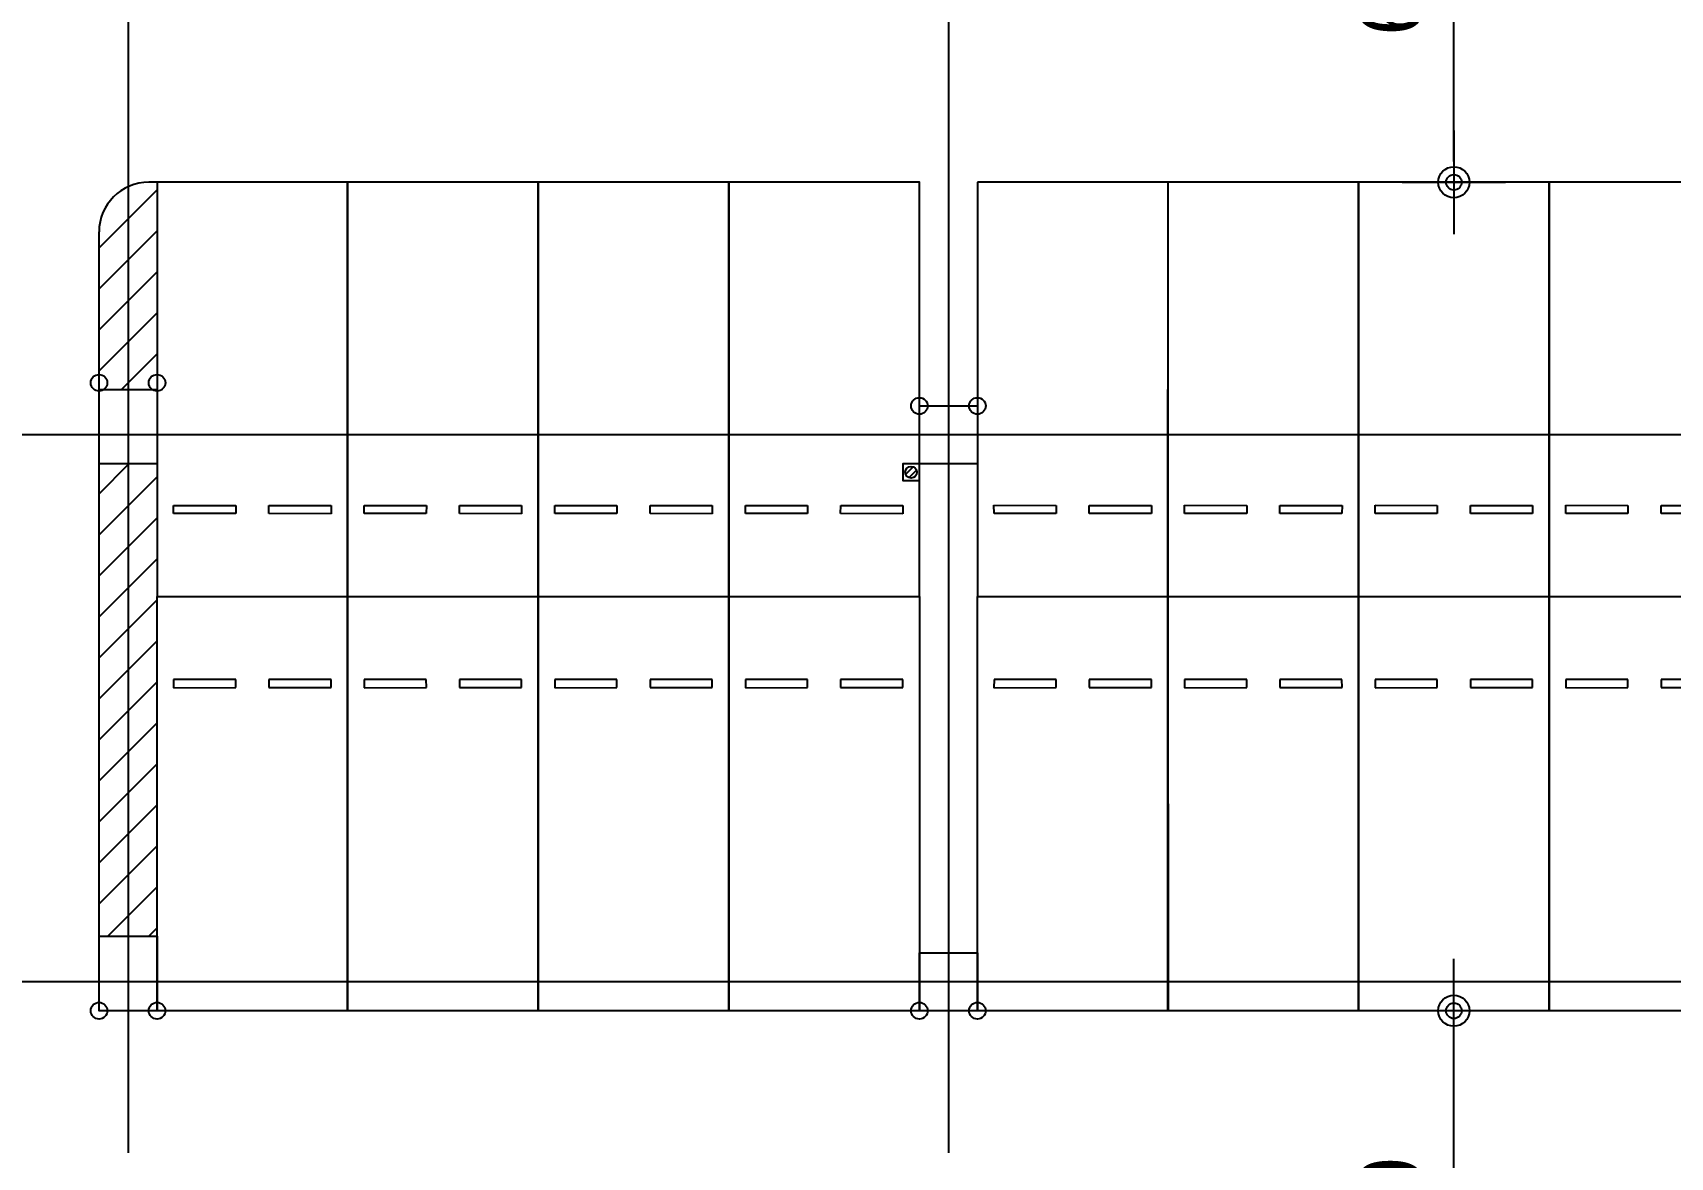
# Model space of a CAD drawing. Header units: metres. Extents: x 630750 to 860239, y 578133 to 726633.
# Drawn here: x 717054 to 736815, y 640692 to 654265 of the extents above; entities that cross this region are included whole.
import ezdxf

# ---------------------------------------------------------------- set-up
doc = ezdxf.new("R2010")
doc.units = ezdxf.units.M
doc.header["$LTSCALE"] = 300
doc.layers.get('Defpoints').update_dxf_attribs({"color": 8})
for name, color, linetype in [('A-CEN-1', 1, 'Continuous'), ('A-CON', 2, 'Continuous'), ('A-DIM', 7, 'Continuous'), ('A-HAT-2', 8, 'Continuous'), ('A-코너가드', 7, 'Continuous'), ('DIM', 7, 'Continuous'), ('PAK', 8, 'Continuous'), ('PARK-SOL', 251, 'Continuous'), ('주차장배수', 3, 'Continuous')]:
    doc.layers.add(name, color=color, linetype=linetype)
doc.styles.add('TEXT(돋음)', font='')
doc.styles.get('TEXT(돋음)').set_extended_font_data('Dotum')
doc.dimstyles.new('DIM250', dxfattribs={"dimscale": 250, "dimtxt": 3, "dimasz": 1, "dimexe": 2, "dimexo": 3, "dimgap": 1, "dimtad": 1, "dimdec": 0, "dimzin": 0, "dimdsep": 46, "dimlunit": 6, "dimtxsty": 'TEXT(돋음)', "dimblk": 'Z_DOT', "dimcen": 2.5, "dimdle": 2, "dimclrd": 256, "dimclre": 256, "dimclrt": 3, "dimadec": 0, "dimazin": 0, "dimtfac": 1, "dimtdec": 0, "dimtix": 1, "dimtmove": 2, "dimatfit": 3, "dimldrblk": 'Z_DOT', "dimfxl": 1, "dimtolj": 1, "dimtzin": 0, "dimarcsym": 0})

# ---------------------------------------------------------------- blocks, each defined once
blk = doc.blocks.new('351')
at = {"ltscale": 5}
for points in [[(1383106, 4240352), (1378268, 4241613), (1378848, 4243839), (1383686, 4242578), (1383106, 4240352)], [(1379765, 4243393), (1379576, 4242667)], [(1379673, 4242642), (1379862, 4243368)], [(1379862, 4243368), (1379765, 4243393)], [(1379862, 4243368), (1379765, 4243393)], [(1379576, 4242667), (1379673, 4242642)], [(1379475, 4242280), (1379286, 4241555)], [(1379383, 4241529), (1379572, 4242255)], [(1379572, 4242255), (1379475, 4242280)], [(1379286, 4241555), (1379383, 4241529)]]:
    blk.add_lwpolyline(points, dxfattribs=at)
for points in [[(1379765, 4243393), (1379576, 4242667)], [(1379673, 4242642), (1379862, 4243368)], [(1379576, 4242667), (1379673, 4242642)], [(1379475, 4242280), (1379286, 4241555)], [(1379383, 4241529), (1379572, 4242255)], [(1379572, 4242255), (1379475, 4242280)], [(1379286, 4241555), (1379383, 4241529)]]:
    blk.add_lwpolyline(points)
blk = doc.blocks.new('Z_DOT')
at = {"layer": 'DIM', "color": 7}
for p, q in [((0, -2.5), (0, 2.5)), ((-2.5, 0), (2.5, 0))]:
    blk.add_line(p, q, dxfattribs=at)
for radius in [0.75, 0.375]:
    blk.add_circle((0, 0), radius, dxfattribs=at)
blk = doc.blocks.new('*D80')
at = {"layer": 'A-DIM', "lineweight": -2, "transparency": 16777216}
for p, q in [((734604, 642460), (733704, 642460)), ((734204, 636710), (734204, 642210)), ((734604, 636460), (733704, 636460))]:
    blk.add_line(p, q, dxfattribs=at)
at = {"layer": 'Defpoints', "color": 0, "transparency": 16777216}
for p in [(734204, 642460), (735354, 642460), (735354, 636460)]:
    blk.add_point(p, dxfattribs=at)
at = {"layer": 'A-DIM', "lineweight": -2, "transparency": 16777216, "xscale": 250, "yscale": 250, "zscale": 250}
for p, rotation in [((734204, 642460), 90), ((734204, 636460), 270)]:
    blk.add_blockref('Z_DOT', p, dxfattribs=dict(at, rotation=rotation))
at = {"layer": 'A-DIM', "color": 3, "transparency": 16777216, "insert": (733507, 639460), "char_height": 750, "attachment_point": 5, "rotation": 90, "style": 'TEXT(돋음)'}
blk.add_mtext('\\A1;6,000', dxfattribs=at)
blk = doc.blocks.new('*D81')
at = {"layer": 'A-DIM', "lineweight": -2, "transparency": 16777216}
for p, q in [((734604, 658460), (733704, 658460)), ((734204, 652710), (734204, 658210)), ((734604, 652460), (733704, 652460))]:
    blk.add_line(p, q, dxfattribs=at)
at = {"layer": 'Defpoints', "color": 0, "transparency": 16777216}
for p in [(734204, 658460), (735354, 658460), (735354, 652460)]:
    blk.add_point(p, dxfattribs=at)
at = {"layer": 'A-DIM', "lineweight": -2, "transparency": 16777216, "xscale": 250, "yscale": 250, "zscale": 250}
for p, rotation in [((734204, 658460), 90), ((734204, 652460), 270)]:
    blk.add_blockref('Z_DOT', p, dxfattribs=dict(at, rotation=rotation))
at = {"layer": 'A-DIM', "color": 3, "transparency": 16777216, "insert": (733507, 655460), "char_height": 750, "attachment_point": 5, "rotation": 90, "style": 'TEXT(돋음)'}
blk.add_mtext('\\A1;6,000', dxfattribs=at)

msp = doc.modelspace()

# ---------------------------------------------------------------- linework, layer by layer
at = {"layer": 'A-CEN-1', "linetype": 'Continuous'}
for p, q in [((718204.4, 708258.8), (718204.4, 640745.8)), ((728104.4, 708258.8), (728104.4, 640745.8)), ((796986.4, 649410.2), (657202.6, 649410.2)), ((796986.4, 642810.2), (706281.8, 642810.2))]:
    msp.add_line(p, q, dxfattribs=at)
at = {"layer": 'A-CON'}
for points in [[(717854.4, 649960.2), (718554.4, 649960.2), (718554.4, 649060.2), (717854.4, 649060.2)], [(727754.4, 649760.2), (728454.4, 649760.2), (728454.4, 649060.2), (727754.4, 649060.2)], [(717854.4, 643360.2), (718554.4, 643360.2), (718554.4, 642460.2), (717854.4, 642460.2)], [(727754.4, 643160.2), (728454.4, 643160.2), (728454.4, 642460.2), (727754.4, 642460.2)]]:
    msp.add_lwpolyline(points, close=True, dxfattribs=at)
at = {"layer": 'A-HAT-2'}
for p, q in [((718554.4, 652460.2), (718454.4, 652460.2)), ((717854.4, 642460.2), (717854.4, 651860.2))]:
    msp.add_line(p, q, dxfattribs=at)
msp.add_arc((718454.4, 651860.2), 600, 90, 180, dxfattribs=at)
at = {"layer": 'A-코너가드'}
for centre in [(717854.4, 650039.7), (718554.4, 650039.7), (727754.4, 649760.2), (728454.4, 649760.2), (717854.4, 642460.2), (718554.4, 642460.2), (727754.4, 642460.2), (728454.4, 642460.2)]:
    msp.add_circle(centre, 100, dxfattribs=at)
at = {"layer": 'PARK-SOL'}
for p, q in [((717854.5, 651669.8), (718554.5, 652369.8)), ((717854.5, 651174.8), (718554.5, 651874.8)), ((717854.5, 650679.8), (718554.5, 651379.8)), ((717854.5, 650184.8), (718554.5, 650884.8)), ((718124.9, 649960.2), (718554.5, 650389.9)), ((717854.5, 648699.9), (718214.9, 649060.2)), ((717854.5, 648204.9), (718554.5, 648904.9)), ((717854.5, 647710), (718554.5, 648410)), ((717854.5, 647215), (718554.5, 647915)), ((717854.5, 646720), (718554.5, 647420)), ((717854.5, 646225), (718554.5, 646925)), ((717854.5, 645730.1), (718554.5, 646430.1)), ((717854.5, 645235.1), (718554.5, 645935.1)), ((717854.5, 644740.1), (718554.5, 645440.1)), ((717854.5, 644245.1), (718554.5, 644945.1)), ((717854.5, 643750.2), (718554.5, 644450.2)), ((717959.6, 643360.2), (718554.5, 643955.2)), ((718454.6, 643360.2), (718554.5, 643460.2))]:
    msp.add_line(p, q, dxfattribs=at)
at = {"layer": '주차장배수', "color": 4}
for p, q in [((727588.6, 648934.4), (727680.2, 649026.1)), ((727720.2, 648986.1), (727628.6, 648894.4))]:
    msp.add_line(p, q, dxfattribs=at)
msp.add_lwpolyline([(727754.4, 649060.2), (727554.4, 649060.2), (727554.4, 648860.2), (727754.4, 648860.2)], close=True, dxfattribs=at)
msp.add_circle((727654.4, 648960.2), 70.7, dxfattribs=at)

# ---------------------------------------------------------------- block references
at = {"layer": 'PAK', "ltscale": 5, "xscale": -1, "rotation": 255.3897951542348}
for p in [(-3733559.9, 383671.5), (-3731259.9, 383671.5), (-3728959.9, 383671.5), (-3726659.9, 383671.5), (-3723659.9, 383671.6), (-3721359.9, 383671.6), (-3719059.9, 383671.6), (-3716759.9, 383671.6)]:
    msp.add_blockref('351', p, dxfattribs=at)
at = {"layer": 'PAK', "ltscale": 5, "rotation": 284.6102173903116}
for p in [(-3733560, 911247.9), (-3731260, 911247.9), (-3728960, 911247.9), (-3726660, 911247.9), (-3723660, 911247.9), (-3721360, 911247.9), (-3719060, 911247.9), (-3716760, 911247.9)]:
    msp.add_blockref('351', p, dxfattribs=at)

# ---------------------------------------------------------------- dimensions: what is measured, and where the dimension line sits
at = {"layer": 'A-DIM'}
for base, p1, p2, picture, middle in [((734204.4, 658460.2), (735354.4, 652460.2), (735354.4, 658460.2), '*D81', (733506.6, 655460.2)), ((734204.4, 642460.2), (735354.4, 636460.2), (735354.4, 642460.2), '*D80', (733506.6, 639460.2))]:
    dim = msp.add_linear_dim(base=base, p1=p1, p2=p2, angle=90, dimstyle='DIM250', dxfattribs=at)
    dim.commit()
    dim.dimension.update_dxf_attribs({"geometry": picture, "text_midpoint": middle})

doc.saveas('drawing.dxf')
